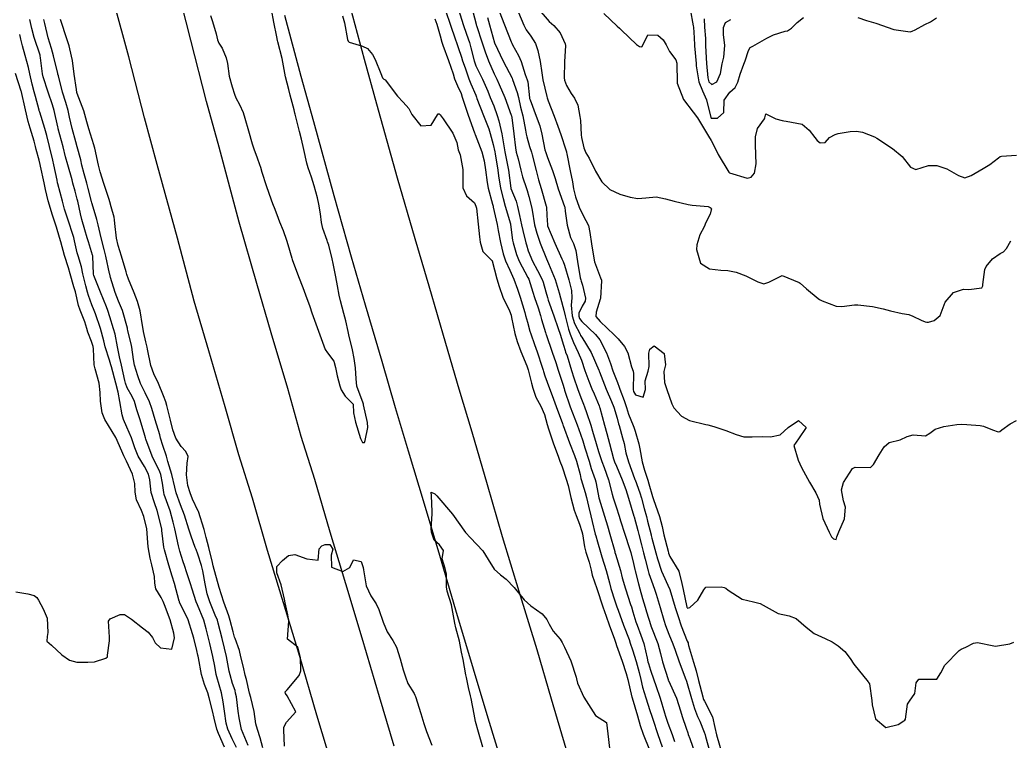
# Model space of a CAD drawing. Header units: metres. Extents: x 292545 to 299085, y 7450245 to 7463078.
# Drawn here: x 293987.8 to 294096.9, y 7462672.1 to 7462751.7 of the extents above; entities that cross this region are included whole.
import ezdxf

# ---------------------------------------------------------------- set-up
doc = ezdxf.new("R2010")
doc.units = ezdxf.units.M
for name, color, linetype in [('Curvas de Nivel 1m', 11, 'Continuous'), ('Curvas de Nivel 5m', 15, 'Continuous'), ('Vias Primárias', 230, 'Continuous')]:
    doc.layers.add(name, color=color, linetype=linetype)

msp = doc.modelspace()

# ---------------------------------------------------------------- linework, layer by layer
at = {"layer": 'Curvas de Nivel 1m', "flags": 128}
for points, elevation in [([(294008.77, 7462752.14), (294008.99, 7462751.47), (294009.41, 7462750.12), (294009.55, 7462749.46), (294009.69, 7462749.08), (294010.05, 7462748.52), (294010.51, 7462747.45), (294010.64, 7462746.84), (294010.85, 7462745.44), (294011.17, 7462744.27), (294011.43, 7462743.44), (294011.58, 7462743.03), (294011.98, 7462742.31), (294012.38, 7462741.43), (294012.57, 7462740.81), (294012.97, 7462739.42), (294013.37, 7462737.97), (294013.54, 7462737.41), (294013.91, 7462736.43), (294014.19, 7462735.69), (294014.29, 7462735.4), (294014.45, 7462734.84), (294014.9, 7462733.4), (294015.46, 7462731.79), (294015.6, 7462731.39), (294015.85, 7462730.78), (294016.25, 7462729.79), (294016.4, 7462729.38), (294016.77, 7462728.42), (294017.16, 7462727.37), (294017.3, 7462726.87), (294017.74, 7462725.36), (294017.78, 7462725.23), (294018.47, 7462723.35), (294018.95, 7462722.14), (294019.26, 7462721.34), (294019.72, 7462720.03), (294019.96, 7462719.34), (294020.08, 7462718.96), (294020.69, 7462717.33), (294021.28, 7462715.71), (294021.43, 7462715.32), (294021.66, 7462714.92), (294022.36, 7462714.02), (294022.55, 7462713.31), (294022.74, 7462712.41), (294023.04, 7462711.3), (294023.19, 7462710.87), (294023.6, 7462710.15), (294024.51, 7462709.28), (294024.52, 7462708.34), (294024.75, 7462707.28), (294025.32, 7462705.5), (294025.4, 7462705.27), (294025.54, 7462705.04), (294025.75, 7462705.06), (294025.82, 7462705.27), (294026.1, 7462706.72), (294026.06, 7462707.27), (294025.65, 7462709.22), (294025.63, 7462709.27), (294025.59, 7462709.4), (294024.92, 7462711.28), (294024.83, 7462712.06), (294024.75, 7462713.28), (294024.6, 7462714.33), (294024.42, 7462715.28), (294024.03, 7462716.93), (294023.96, 7462717.29), (294023.7, 7462718.48), (294023.48, 7462719.29), (294023.09, 7462720.67), (294022.96, 7462721.3), (294022.76, 7462722.33), (294022.58, 7462723.31), (294022.3, 7462724.78), (294022.18, 7462725.31), (294021.8, 7462726.8), (294021.68, 7462727.19), (294021.64, 7462727.31), (294021.16, 7462728.66), (294021.01, 7462729.32), (294020.89, 7462730.27), (294020.72, 7462731.33), (294020.57, 7462732.04), (294020.21, 7462733.33), (294019.89, 7462734.3), (294019.55, 7462735.34), (294019.41, 7462735.84), (294019.05, 7462737.35), (294018.81, 7462738.48), (294018.6, 7462739.35), (294018.09, 7462741.24), (294018.06, 7462741.36), (294017.98, 7462741.71), (294017.56, 7462743.36), (294017.41, 7462743.96), (294017.06, 7462745.37), (294016.84, 7462746.56), (294016.69, 7462747.37), (294016.21, 7462749.23), (294016.17, 7462749.38), (294016.07, 7462749.79), (294015.74, 7462751.39), (294015.49, 7462752.77)], 698), ([(294034.69, 7462752.58), (294035.19, 7462751.16), (294035.77, 7462749.45), (294035.87, 7462749.15), (294036.06, 7462748.6), (294036.42, 7462747.52), (294036.54, 7462747.14), (294036.83, 7462746.34), (294037.26, 7462745.13), (294037.46, 7462744.58), (294038, 7462743.33), (294038.08, 7462743.12), (294038.14, 7462742.97), (294038.87, 7462741.11), (294039.43, 7462739.63), (294039.6, 7462739.1), (294039.93, 7462737.89), (294040.1, 7462737.1), (294040.14, 7462736.87), (294040.43, 7462735.09), (294040.52, 7462734.46), (294040.74, 7462733.09), (294041.01, 7462731.94), (294041.24, 7462731.09), (294041.82, 7462729.16), (294041.84, 7462729.08), (294042.07, 7462727.34), (294042.13, 7462727.08), (294042.5, 7462725.78), (294042.79, 7462725.06), (294043.76, 7462723.25), (294043.85, 7462723.05), (294044.3, 7462721.61), (294044.48, 7462721.05), (294044.87, 7462719.89), (294045.13, 7462719.04), (294045.26, 7462718.6), (294045.68, 7462717.19), (294045.73, 7462717.03), (294045.76, 7462716.95), (294046.42, 7462715.02), (294046.81, 7462713.86), (294047.08, 7462713.02), (294047.62, 7462711.38), (294047.7, 7462711.1), (294047.73, 7462711.01), (294047.8, 7462710.82), (294048.42, 7462709), (294048.92, 7462707.65), (294049.17, 7462706.99), (294049.55, 7462705.97), (294049.81, 7462705.25), (294049.89, 7462704.98), (294050.04, 7462704.47), (294050.5, 7462702.98), (294050.73, 7462702.19), (294051.16, 7462700.97), (294051.23, 7462700.7), (294051.48, 7462699.37), (294051.56, 7462698.96), (294051.59, 7462698.84), (294052.18, 7462696.95), (294052.51, 7462695.87), (294052.78, 7462694.95), (294053.32, 7462693.03), (294053.34, 7462692.94), (294053.4, 7462692.74), (294053.94, 7462690.93), (294054.15, 7462690.15), (294054.5, 7462688.93), (294055.06, 7462687.19), (294055.15, 7462686.92), (294055.32, 7462686.39), (294055.66, 7462685.27), (294055.78, 7462684.91), (294056.21, 7462683.82), (294056.51, 7462682.9), (294056.89, 7462681.27), (294056.98, 7462680.89), (294057.04, 7462680.68), (294057.24, 7462679.96), (294057.61, 7462678.89), (294057.85, 7462678.26), (294058.34, 7462676.88), (294058.79, 7462675.27), (294058.91, 7462674.87), (294059.18, 7462674.12), (294059.64, 7462672.87), (294059.92, 7462672.1)], 696), ([(294037.53, 7462753.13), (294038.04, 7462751.16), (294038.05, 7462751.12), (294038.06, 7462751.1), (294038.08, 7462751.04), (294038.72, 7462749.11), (294039.04, 7462748.12), (294039.4, 7462747.11), (294040.02, 7462745.7), (294040.32, 7462745.1), (294040.59, 7462744.51), (294041.2, 7462743.09), (294041.92, 7462741.13), (294041.94, 7462741.08), (294041.97, 7462740.89), (294042.2, 7462739.08), (294042.38, 7462737.53), (294042.47, 7462737.07), (294042.67, 7462736.31), (294042.98, 7462735.06), (294043.17, 7462734.35), (294043.59, 7462733.05), (294043.66, 7462732.84), (294043.86, 7462732.17), (294044.16, 7462731.05), (294044.22, 7462730.67), (294044.49, 7462729.04), (294044.72, 7462728.13), (294045.09, 7462727.04), (294045.79, 7462725.29), (294045.9, 7462725.03), (294046.01, 7462724.79), (294046.77, 7462723.02), (294047.19, 7462721.57), (294047.33, 7462721.01), (294047.71, 7462719.65), (294047.85, 7462719.01), (294048.22, 7462717.53), (294048.4, 7462717), (294048.77, 7462716.09), (294049.29, 7462714.99), (294049.65, 7462714.12), (294050.04, 7462712.98), (294050.47, 7462711.82), (294050.81, 7462710.97), (294051.05, 7462710.41), (294051.59, 7462709.11), (294051.65, 7462708.96), (294051.68, 7462708.87), (294052.2, 7462706.95), (294052.44, 7462706.06), (294052.75, 7462704.95), (294053.19, 7462703.27), (294053.3, 7462702.94), (294053.51, 7462702.44), (294054.15, 7462700.93), (294054.55, 7462699.87), (294054.83, 7462698.93), (294055.42, 7462696.95), (294055.43, 7462696.92), (294055.44, 7462696.86), (294055.85, 7462695.34), (294055.97, 7462694.91), (294056.28, 7462693.77), (294056.5, 7462692.9), (294056.67, 7462692.18), (294056.99, 7462690.9), (294057.08, 7462690.6), (294057.36, 7462689.79), (294057.7, 7462688.89), (294057.9, 7462688.33), (294058.34, 7462686.88), (294058.73, 7462685.46), (294058.92, 7462684.87), (294059.29, 7462683.93), (294059.73, 7462682.87), (294059.98, 7462682.15), (294060.4, 7462680.86), (294061.16, 7462678.92), (294061.19, 7462678.85), (294061.23, 7462678.75), (294061.78, 7462676.84), (294062.09, 7462675.73), (294062.45, 7462674.83), (294062.68, 7462674.32), (294063.17, 7462673.13), (294063.27, 7462672.82), (294063.32, 7462672.66), (294063.82, 7462670.81)], 694), ([(294040.6, 7462752.6), (294041.17, 7462751.09), (294041.9, 7462749.24), (294041.97, 7462749.08), (294042.06, 7462748.89), (294042.71, 7462747.73), (294042.99, 7462747.07), (294043.45, 7462745.63), (294043.68, 7462745.05), (294043.75, 7462744.8), (294043.92, 7462743.05), (294043.94, 7462742.99), (294043.99, 7462742.81), (294044.66, 7462741.04), (294045.05, 7462739.95), (294045.3, 7462739.04), (294045.63, 7462737.33), (294045.71, 7462737.03), (294045.91, 7462736.46), (294046.47, 7462735.02), (294046.76, 7462734.15), (294047.1, 7462733.02), (294047.79, 7462731.08), (294047.81, 7462731.01), (294047.85, 7462730.55), (294048.07, 7462729.01), (294048.46, 7462727.65), (294048.77, 7462727), (294049.04, 7462726.23), (294049.21, 7462724.99), (294049.52, 7462723.22), (294049.58, 7462722.98), (294049.61, 7462722.84), (294049.75, 7462722.4), (294050.11, 7462720.98), (294050.06, 7462720.64), (294049.72, 7462720.1), (294049.37, 7462719.32), (294049.37, 7462718.98), (294049.45, 7462718.73), (294049.7, 7462718.38), (294051.21, 7462716.96), (294051.68, 7462716.38), (294052.4, 7462714.95), (294052.85, 7462713.75), (294053.12, 7462712.95), (294053.62, 7462711.65), (294053.82, 7462711.14), (294053.89, 7462710.94), (294054.36, 7462709.68), (294054.61, 7462708.92), (294054.84, 7462708.19), (294055.35, 7462706.91), (294055.41, 7462706.76), (294055.56, 7462706.29), (294055.96, 7462704.91), (294056.07, 7462704.37), (294056.35, 7462702.91), (294056.61, 7462702.01), (294056.96, 7462700.9), (294057.08, 7462700.48), (294057.47, 7462699.1), (294057.54, 7462698.89), (294057.59, 7462698.77), (294058.26, 7462696.88), (294058.53, 7462695.78), (294058.74, 7462694.88), (294059.19, 7462693.08), (294059.24, 7462692.87), (294059.39, 7462692.49), (294060.37, 7462690.86), (294060.72, 7462689.5), (294060.86, 7462688.85), (294061.27, 7462686.9), (294061.28, 7462686.85), (294061.32, 7462686.8), (294061.59, 7462686.85), (294062.49, 7462687.68), (294063.13, 7462688.82), (294063.36, 7462689.09), (294065.03, 7462689.13), (294065.36, 7462689.06), (294065.54, 7462688.99), (294065.82, 7462688.79), (294067.34, 7462687.78), (294068.61, 7462687.49), (294069.33, 7462687.32), (294070.32, 7462686.74), (294071.32, 7462686.2), (294072.54, 7462685.94), (294073.31, 7462685.64), (294074.41, 7462684.69), (294075.29, 7462683.99), (294076.51, 7462683.44), (294077.28, 7462683.09), (294077.92, 7462682.65), (294078.66, 7462682.03), (294079.26, 7462681.25), (294079.67, 7462680.63), (294081.23, 7462678.67), (294081.29, 7462678.61), (294081.38, 7462678.46), (294081.65, 7462676.61), (294081.67, 7462676.13), (294082.05, 7462674.6), (294083.17, 7462673.63), (294084.56, 7462673.95), (294085.18, 7462674.37), (294085.29, 7462674.45), (294085.34, 7462674.56), (294085.56, 7462676.2), (294085.78, 7462676.55), (294086.38, 7462677.38), (294086.52, 7462678.55), (294086.83, 7462678.95), (294087.24, 7462678.96), (294088.79, 7462678.97), (294089.24, 7462679.65), (294089.68, 7462680.51), (294091.27, 7462682.14), (294091.49, 7462682.27), (294092, 7462682.48), (294092.83, 7462682.92), (294093.28, 7462683.02), (294095.09, 7462682.63), (294095.28, 7462682.61), (294096.83, 7462682.87), (294097.28, 7462683.04)], 692), ([(294042.73, 7462752.44), (294043.29, 7462751.06), (294043.57, 7462750.55), (294044.07, 7462749.85), (294044.57, 7462749.04), (294044.85, 7462748.25), (294045.11, 7462747.04), (294045.27, 7462745.79), (294045.39, 7462745.04), (294045.84, 7462743.18), (294045.88, 7462743.03), (294045.99, 7462742.72), (294046.65, 7462741.02), (294047.06, 7462739.91), (294047.37, 7462739.02), (294047.93, 7462737.33), (294048, 7462737.09), (294048.02, 7462737.01), (294048.04, 7462736.89), (294048.42, 7462735), (294048.65, 7462733.77), (294048.78, 7462733), (294048.99, 7462732.12), (294049.4, 7462730.99), (294049.84, 7462730.08), (294050.42, 7462728.97), (294050.57, 7462728.21), (294050.77, 7462726.97), (294050.93, 7462725.82), (294051.08, 7462724.97), (294051.76, 7462723.22), (294051.85, 7462722.96), (294051.85, 7462722.86), (294051.76, 7462720.96), (294051.76, 7462720.94), (294051.73, 7462720.85), (294051.27, 7462719.41), (294051.24, 7462718.96), (294051.7, 7462718.4), (294053.25, 7462716.94), (294053.68, 7462716.49), (294054.38, 7462715.64), (294054.75, 7462714.92), (294055.18, 7462713.38), (294055.34, 7462712.91), (294055.39, 7462712.67), (294055.36, 7462710.91), (294055.39, 7462710.69), (294055.6, 7462710.3), (294056.45, 7462710.05), (294056.71, 7462710.9), (294056.68, 7462711.84), (294057, 7462712.9), (294057.1, 7462713.43), (294057.06, 7462714.9), (294057.2, 7462715.36), (294057.67, 7462715.7), (294058.76, 7462714.88), (294058.92, 7462713.6), (294058.74, 7462712.88), (294058.81, 7462711.68), (294059.07, 7462710.88), (294059.59, 7462709.32), (294059.82, 7462708.87), (294060.69, 7462707.97), (294061.57, 7462707.47), (294063.34, 7462707.05), (294063.56, 7462707.01), (294064.25, 7462706.81), (294065.56, 7462706.37), (294066.7, 7462705.93), (294067.55, 7462705.68), (294068.46, 7462705.67), (294069.55, 7462705.73), (294070.47, 7462705.66), (294071.55, 7462705.91), (294072.43, 7462706.72), (294073.57, 7462707.47), (294074.4, 7462706.69), (294073.55, 7462705.45), (294073.04, 7462704.71), (294073.52, 7462703.1), (294073.71, 7462702.7), (294073.89, 7462702.31), (294074.76, 7462700.69), (294075.48, 7462699.49), (294075.83, 7462698.68), (294075.87, 7462698.27), (294076.24, 7462696.67), (294076.94, 7462695.16), (294077.21, 7462694.66), (294077.42, 7462694.43), (294077.7, 7462694.37), (294077.8, 7462694.65), (294077.99, 7462695.21), (294078.62, 7462696.64), (294078.74, 7462697.93), (294078.53, 7462698.64), (294078.3, 7462699.83), (294078.54, 7462700.64), (294079.51, 7462702.17), (294079.81, 7462702.33), (294081.51, 7462702.29), (294081.84, 7462702.61), (294082.44, 7462703.68), (294083.01, 7462704.59), (294083.55, 7462705.05), (294084.77, 7462705.34), (294085.55, 7462705.73), (294086.2, 7462705.9), (294087.55, 7462705.8), (294088.02, 7462706.07), (294088.62, 7462706.52), (294089.57, 7462706.83), (294091.02, 7462707.04), (294091.57, 7462707.07), (294092.12, 7462707.03), (294093.57, 7462706.91), (294093.95, 7462706.85), (294094.92, 7462706.45), (294095.56, 7462706.22), (294095.75, 7462706.25), (294095.96, 7462706.44), (294096.88, 7462707.12), (294097.57, 7462707.47)], 691), ([(294052.1, 7462752.33), (294053.58, 7462750.94), (294053.86, 7462750.71), (294054.08, 7462750.51), (294055.73, 7462748.91), (294056.06, 7462748.69), (294056.3, 7462748.66), (294056.45, 7462748.91), (294056.97, 7462750), (294058.07, 7462749.94), (294058.65, 7462749.46), (294058.99, 7462748.88), (294059.35, 7462748.17), (294060.05, 7462747.25), (294060.16, 7462746.86), (294060.17, 7462746.73), (294060.19, 7462744.86), (294060.21, 7462744.66), (294060.88, 7462742.85), (294061.97, 7462741.47), (294062.44, 7462740.84), (294063.21, 7462739.57), (294063.65, 7462738.82), (294063.94, 7462738.36), (294064.46, 7462737.35), (294064.72, 7462736.81), (294065.89, 7462734.87), (294065.97, 7462734.79), (294067.89, 7462734.19), (294068.36, 7462734.29), (294068.73, 7462734.76), (294068.89, 7462735.78), (294068.85, 7462736.76), (294068.81, 7462737.89), (294068.82, 7462738.76), (294069.06, 7462739.65), (294069.8, 7462740.75), (294069.85, 7462740.86), (294069.97, 7462741.3), (294071.06, 7462740.73), (294071.78, 7462740.54), (294071.96, 7462740.5), (294072.22, 7462740.46), (294073.96, 7462740.13), (294074.75, 7462739.48), (294075.38, 7462738.68), (294075.61, 7462738.35), (294075.94, 7462738.1), (294076.49, 7462738.11), (294076.99, 7462738.66), (294077.59, 7462739.01), (294077.95, 7462739.1), (294079.27, 7462739.32), (294079.95, 7462739.37), (294080.61, 7462739.28), (294081.94, 7462738.74), (294082.18, 7462738.6), (294083.93, 7462737.45), (294084.97, 7462736.57), (294085.9, 7462735.42), (294086.49, 7462735.14), (294087.9, 7462735.58), (294088.82, 7462735.6), (294089.9, 7462735.21), (294091.18, 7462734.5), (294091.89, 7462734.22), (294092.57, 7462734.48), (294093.9, 7462735.26), (294094.66, 7462735.7), (294095.6, 7462736.44), (294095.77, 7462736.59), (294095.92, 7462736.62), (294097.59, 7462736.74)], 689), ([(294061.62, 7462752.84), (294061.95, 7462750.97), (294061.98, 7462750.84), (294062.07, 7462749.65), (294062.11, 7462748.84), (294062.12, 7462748.79), (294062.29, 7462746.84), (294062.3, 7462746.57), (294062.6, 7462744.83), (294063, 7462743.83), (294063.42, 7462742.83), (294063.91, 7462740.87), (294063.94, 7462740.82), (294063.96, 7462740.8), (294064.64, 7462740.81), (294065.34, 7462741.44), (294065.37, 7462742.8), (294066, 7462743.66), (294066.6, 7462744.19), (294066.87, 7462744.78), (294067.14, 7462745.67), (294067.55, 7462746.77), (294067.68, 7462747.13), (294068.06, 7462748.27), (294068.24, 7462748.58), (294068.52, 7462748.76), (294070.07, 7462749.62), (294070.82, 7462749.99), (294072.08, 7462750.38), (294072.35, 7462750.45), (294072.78, 7462750.71), (294073.43, 7462751.37), (294074.1, 7462751.91)], 688), ([(294011.65, 7462671.43), (294011.15, 7462672.4), (294010.68, 7462673.44), (294010.51, 7462674.11), (294010.34, 7462675.45), (294010.19, 7462676.46), (294009.99, 7462677.45), (294009.46, 7462679.23), (294009.4, 7462679.46), (294009.25, 7462680.39), (294009.05, 7462681.46), (294008.72, 7462682.91), (294008.57, 7462683.47), (294008.32, 7462684.5), (294008.03, 7462685.48), (294007.33, 7462687.16), (294007.19, 7462687.48), (294006.76, 7462688.9), (294006.58, 7462689.49), (294006.17, 7462690.7), (294005.9, 7462691.5), (294005.77, 7462691.89), (294005.4, 7462693.08), (294005.29, 7462693.51), (294005.26, 7462693.66), (294004.84, 7462695.52), (294004.67, 7462696.28), (294004.33, 7462697.52), (294003.69, 7462699.31), (294003.63, 7462699.53), (294003.48, 7462700.58), (294003.32, 7462701.53), (294003.2, 7462701.83), (294002.37, 7462703.54), (294001.66, 7462705.43), (294001.63, 7462705.55), (294001.55, 7462705.84), (294001.03, 7462707.56), (294000.68, 7462708.66), (294000.39, 7462709.57), (294000.14, 7462710.11), (293999.61, 7462711.08), (293999.41, 7462711.58), (293999.33, 7462711.87), (293998.96, 7462713.59), (293998.76, 7462714.48), (293998.54, 7462715.59), (293998.26, 7462717.01), (293998.11, 7462717.6), (293997.7, 7462718.9), (293997.46, 7462719.6), (293997.31, 7462720.01), (293996.65, 7462721.61), (293995.92, 7462723.45), (293995.88, 7462723.62), (293995.82, 7462725.59), (293995.81, 7462725.62), (293995.78, 7462725.71), (293995.34, 7462727.17), (293995.2, 7462727.63), (293994.94, 7462728.5), (293994.62, 7462729.64), (293994.45, 7462730.26), (293994.15, 7462731.65), (293994.09, 7462731.89), (293993.86, 7462732.77), (293993.63, 7462733.65), (293993.53, 7462734), (293993.05, 7462735.66), (293992.81, 7462736.56), (293992.53, 7462737.66), (293992, 7462739.63), (293991.99, 7462739.67), (293991.98, 7462739.69), (293991.95, 7462739.84), (293991.57, 7462741.67), (293991.39, 7462742.26), (293990.89, 7462743.68), (293990.36, 7462745.35), (293990.28, 7462745.69), (293990.04, 7462747.45), (293990.02, 7462747.66), (293990.01, 7462747.69), (293990, 7462747.74), (293989.35, 7462749.7), (293989.09, 7462750.69), (293988.86, 7462751.7)], 696), ([(294012.93, 7462671.64), (294012.19, 7462673.43), (294011.92, 7462674.69), (294011.84, 7462675.43), (294011.64, 7462677), (294011.55, 7462677.43), (294011.48, 7462677.7), (294011.22, 7462678.47), (294010.93, 7462679.44), (294010.84, 7462679.84), (294010.55, 7462681.45), (294010.34, 7462682.38), (294010.06, 7462683.45), (294009.64, 7462685.12), (294009.54, 7462685.46), (294009.31, 7462686.01), (294008.71, 7462687.47), (294008.43, 7462688.38), (294008.19, 7462689.47), (294007.93, 7462690.92), (294007.8, 7462691.48), (294007.4, 7462692.75), (294007.19, 7462693.27), (294007.1, 7462693.48), (294006.64, 7462694.72), (294006.38, 7462695.5), (294005.9, 7462697.05), (294005.74, 7462697.51), (294005.66, 7462697.71), (294005.46, 7462698.18), (294005, 7462699.51), (294004.85, 7462700.14), (294004.53, 7462701.52), (294004.09, 7462702.95), (294003.93, 7462703.53), (294003.54, 7462704.74), (294003.28, 7462705.53), (294003.18, 7462705.9), (294002.7, 7462707.54), (294002.33, 7462708.8), (294002.07, 7462709.55), (294001.6, 7462710.54), (294001.25, 7462711.2), (294001.08, 7462711.56), (294000.77, 7462712.42), (294000.42, 7462713.57), (294000.29, 7462714.21), (294000.1, 7462715.57), (294000.03, 7462715.94), (293999.68, 7462717.38), (293999.63, 7462717.58), (293999.62, 7462717.65), (293999.1, 7462719.59), (293998.66, 7462720.65), (293998.26, 7462721.59), (293997.76, 7462723.26), (293997.68, 7462723.6), (293997.66, 7462723.7), (293997.26, 7462725.61), (293997.08, 7462726.32), (293996.73, 7462727.61), (293996.4, 7462729.04), (293996.26, 7462729.62), (293995.85, 7462730.99), (293995.69, 7462731.46), (293995.66, 7462731.62), (293995.3, 7462733.06), (293995.15, 7462733.63), (293994.85, 7462734.68), (293994.61, 7462735.64), (293994.48, 7462736.21), (293994.09, 7462737.64), (293993.93, 7462738.18), (293993.54, 7462739.65), (293993.25, 7462740.93), (293993.09, 7462741.65), (293992.85, 7462742.52), (293992.49, 7462743.66), (293992.02, 7462745.47), (293991.97, 7462745.67), (293991.96, 7462745.73), (293991.49, 7462747.68), (293991.25, 7462748.48), (293990.91, 7462749.68), (293990.54, 7462751.23), (293990.42, 7462751.69)], 697), ([(294014.55, 7462671.4), (294014.26, 7462672.51), (294013.94, 7462673.41), (294013.79, 7462674.04), (294013.59, 7462675.41), (294013.21, 7462676.93), (294013.08, 7462677.41), (294012.74, 7462678.93), (294012.61, 7462679.42), (294012.4, 7462680.27), (294012.14, 7462681.43), (294011.96, 7462682.12), (294011.5, 7462683.44), (294011.44, 7462683.6), (294011.29, 7462684.18), (294010.96, 7462685.44), (294010.79, 7462685.96), (294010.25, 7462687.45), (294009.74, 7462689.07), (294009.62, 7462689.46), (294009.36, 7462690.38), (294009.09, 7462691.46), (294009, 7462691.84), (294008.6, 7462693.47), (294008.31, 7462694.57), (294008.07, 7462695.47), (294007.45, 7462697.43), (294007.43, 7462697.48), (294006.8, 7462698.82), (294006.53, 7462699.49), (294006.3, 7462700.32), (294006.12, 7462701.5), (294006.22, 7462702.79), (294006.32, 7462703.5), (294006.08, 7462704.05), (294005.53, 7462704.62), (294004.95, 7462705.52), (294004.62, 7462706.46), (294004.38, 7462707.52), (294003.97, 7462709.15), (294003.85, 7462709.53), (294003.6, 7462710.21), (294003.04, 7462711.54), (294002.55, 7462712.62), (294002.21, 7462713.54), (294001.85, 7462715.36), (294001.81, 7462715.55), (294001.67, 7462716.14), (294001.41, 7462717.29), (294001.36, 7462717.55), (294001.28, 7462717.96), (294001.02, 7462719.56), (294000.75, 7462720.59), (294000.36, 7462721.57), (293999.76, 7462723.06), (293999.58, 7462723.58), (293999.5, 7462723.85), (293998.97, 7462725.59), (293998.61, 7462726.78), (293998.44, 7462727.59), (293998.24, 7462729.18), (293998.2, 7462729.59), (293998.15, 7462729.91), (293997.85, 7462731.02), (293997.69, 7462731.6), (293997.62, 7462731.84), (293997.01, 7462733.61), (293996.62, 7462734.88), (293996.45, 7462735.61), (293996.03, 7462737.51), (293996, 7462737.62), (293995.93, 7462737.85), (293995.37, 7462739.63), (293995.17, 7462740.42), (293994.84, 7462741.63), (293994.1, 7462743.53), (293994.06, 7462743.64), (293994, 7462743.95), (293993.76, 7462745.64), (293993.57, 7462747.18), (293993.48, 7462747.65), (293993.19, 7462748.79), (293992.91, 7462749.66), (293992.31, 7462751.45), (293992.26, 7462751.67)], 698), ([(294023.31, 7462752.09), (294023.55, 7462751.3), (294023.89, 7462749.47), (294023.95, 7462749.29), (294024.06, 7462749.17), (294025.54, 7462748.75), (294026.06, 7462748.5), (294026.63, 7462747.84), (294026.92, 7462747.26), (294027.54, 7462745.72), (294027.73, 7462745.24), (294027.89, 7462745.12), (294028.01, 7462745.02), (294029.38, 7462743.23), (294029.99, 7462742.57), (294030.63, 7462741.86), (294030.98, 7462741.2), (294031.95, 7462739.96), (294033.1, 7462740.03), (294033.79, 7462741.17), (294033.85, 7462741.29), (294033.97, 7462741.28), (294034.07, 7462741.17), (294034.4, 7462740.74), (294035.48, 7462739.15), (294035.93, 7462738.11), (294036.08, 7462737.31), (294036.13, 7462737.15), (294036.3, 7462736.76), (294036.58, 7462735.14), (294036.57, 7462733.83), (294036.59, 7462733.14), (294036.98, 7462732.25), (294037.86, 7462731.47), (294038.03, 7462731.12), (294038.08, 7462730.89), (294038.28, 7462729.12), (294038.43, 7462727.74), (294038.49, 7462727.12), (294038.79, 7462726.11), (294039.78, 7462725.13), (294039.8, 7462725.1), (294039.8, 7462725.08), (294040.33, 7462723.09), (294040.59, 7462722.25), (294041, 7462721.09), (294041.71, 7462719.56), (294041.89, 7462719.08), (294041.95, 7462718.83), (294042.31, 7462717.07), (294042.56, 7462716.19), (294042.96, 7462715.07), (294043.64, 7462713.5), (294043.79, 7462713.06), (294044.15, 7462711.58), (294044.28, 7462711.05), (294044.61, 7462710.05), (294045.18, 7462709.04), (294045.58, 7462708.15), (294045.89, 7462707.03), (294046.02, 7462706.56), (294046.53, 7462705.02), (294047.11, 7462703.42), (294047.26, 7462703.01), (294047.51, 7462702.38), (294047.98, 7462701.01), (294048.17, 7462700.32), (294048.48, 7462699), (294048.86, 7462697.58), (294049.07, 7462696.99), (294049.43, 7462696.06), (294049.69, 7462695.25), (294049.75, 7462694.99), (294049.98, 7462693.56), (294050.14, 7462692.98), (294050.49, 7462691.87), (294050.71, 7462690.97), (294050.83, 7462690.44), (294051.35, 7462688.96), (294052.02, 7462686.95), (294052.38, 7462685.89), (294052.69, 7462684.95), (294053.29, 7462683.37), (294053.44, 7462682.94), (294053.53, 7462682.68), (294054.13, 7462680.93), (294054.56, 7462679.6), (294054.75, 7462678.92), (294055.21, 7462676.99), (294055.23, 7462676.93), (294055.24, 7462676.89), (294055.83, 7462674.91), (294056.13, 7462673.86), (294056.46, 7462672.9), (294057.14, 7462671.18)], 698), ([(294033.51, 7462751.76), (294033.7, 7462751.17), (294034.07, 7462749.9), (294034.28, 7462749.17), (294034.38, 7462748.85), (294035.01, 7462747.16), (294035.5, 7462745.68), (294035.68, 7462745.15), (294036.01, 7462744.38), (294036.38, 7462743.52), (294036.51, 7462743.14), (294036.86, 7462742.01), (294037.18, 7462741.13), (294037.88, 7462739.18), (294037.9, 7462739.12), (294037.91, 7462739.09), (294037.94, 7462739.02), (294038.66, 7462737.11), (294038.93, 7462736.09), (294039.09, 7462735.11), (294039.28, 7462733.7), (294039.39, 7462733.1), (294039.86, 7462731.34), (294039.92, 7462731.1), (294039.94, 7462731.01), (294040.38, 7462729.09), (294040.49, 7462728.41), (294040.72, 7462727.09), (294041.04, 7462725.84), (294041.3, 7462725.08), (294041.77, 7462724.04), (294042.21, 7462723.07), (294042.62, 7462721.95), (294042.9, 7462721.07), (294043.4, 7462719.37), (294043.49, 7462719.06), (294043.7, 7462718.32), (294043.97, 7462717.34), (294044.06, 7462717.05), (294044.49, 7462715.87), (294044.78, 7462715.04), (294045.32, 7462713.35), (294045.42, 7462713.03), (294045.47, 7462712.87), (294045.63, 7462712.42), (294046.12, 7462711.02), (294046.41, 7462710.22), (294046.87, 7462709.02), (294047.56, 7462707.13), (294047.61, 7462707.01), (294047.64, 7462706.93), (294048.34, 7462705), (294048.9, 7462703.62), (294049.12, 7462702.99), (294049.5, 7462701.51), (294049.59, 7462701.08), (294049.61, 7462700.99), (294050.05, 7462699.55), (294050.19, 7462698.98), (294050.42, 7462698.02), (294050.67, 7462696.97), (294050.83, 7462696.36), (294051.17, 7462694.96), (294051.22, 7462694.76), (294051.41, 7462694.09), (294051.75, 7462692.96), (294051.91, 7462692.44), (294052.37, 7462690.95), (294052.74, 7462689.57), (294052.9, 7462688.94), (294053.33, 7462687.6), (294053.56, 7462686.94), (294053.69, 7462686.57), (294054.29, 7462684.93), (294054.89, 7462683.32), (294055.03, 7462682.92), (294055.27, 7462682.21), (294055.67, 7462680.91), (294056.01, 7462679.68), (294056.2, 7462678.91), (294056.39, 7462678.07), (294056.73, 7462676.9), (294057.19, 7462675.5), (294057.39, 7462674.89), (294057.51, 7462674.56), (294058.08, 7462672.88), (294058.53, 7462671.49)], 697), ([(294039.3, 7462751.9), (294039.52, 7462751.11), (294040.06, 7462749.1), (294041.04, 7462747.09), (294042.01, 7462745.2), (294042.07, 7462745.08), (294042.57, 7462743.65), (294042.71, 7462743.07), (294042.95, 7462742.03), (294043.18, 7462741.06), (294043.5, 7462739.5), (294043.57, 7462739.06), (294043.63, 7462738.74), (294043.93, 7462737.69), (294044.13, 7462737.05), (294044.22, 7462736.75), (294044.65, 7462735.04), (294044.92, 7462734), (294045.21, 7462733.04), (294045.78, 7462731.1), (294045.8, 7462731.03), (294045.84, 7462730.08), (294045.9, 7462729.03), (294045.92, 7462728.93), (294046.72, 7462727.02), (294047.49, 7462725.31), (294047.63, 7462725.01), (294047.78, 7462724.62), (294048.26, 7462723), (294048.54, 7462721.8), (294048.59, 7462721), (294048.53, 7462720.19), (294048.62, 7462719), (294048.87, 7462718.17), (294049.5, 7462716.98), (294049.56, 7462716.86), (294049.68, 7462716.67), (294050.71, 7462714.97), (294051.56, 7462713.04), (294051.59, 7462712.96), (294051.6, 7462712.93), (294051.63, 7462712.85), (294052.39, 7462710.95), (294052.96, 7462709.58), (294053.21, 7462708.94), (294053.57, 7462707.73), (294053.75, 7462707.12), (294053.8, 7462706.94), (294054.18, 7462705.56), (294054.34, 7462704.93), (294054.55, 7462703.9), (294054.82, 7462702.93), (294055.49, 7462701.1), (294055.55, 7462700.97), (294055.56, 7462700.92), (294056.07, 7462699.5), (294056.25, 7462698.91), (294056.57, 7462697.79), (294056.8, 7462696.9), (294056.93, 7462696.39), (294057.32, 7462694.89), (294057.34, 7462694.81), (294057.42, 7462694.52), (294057.86, 7462692.89), (294058.03, 7462692.24), (294058.48, 7462690.88), (294059.35, 7462688.93), (294059.38, 7462688.87), (294059.39, 7462688.83), (294059.98, 7462686.86), (294060.29, 7462685.88), (294060.62, 7462684.86), (294061.29, 7462683.17), (294061.39, 7462682.96), (294061.42, 7462682.85), (294061.45, 7462682.68), (294062.01, 7462680.84), (294062.28, 7462679.87), (294062.53, 7462678.83), (294063.03, 7462677), (294063.07, 7462676.82), (294063.11, 7462676.73), (294063.2, 7462676.54), (294064.1, 7462674.81), (294064.35, 7462673.63), (294064.52, 7462672.81), (294065.13, 7462670.8)], 693), ([(294063.16, 7462751.77), (294063.22, 7462750.83), (294063.3, 7462749.6), (294063.33, 7462748.83), (294063.4, 7462747.47), (294063.44, 7462746.83), (294063.57, 7462745.27), (294063.68, 7462744.82), (294064.01, 7462744.51), (294064.55, 7462744.81), (294064.96, 7462745.74), (294065.17, 7462746.8), (294065.32, 7462747.52), (294065.46, 7462748.8), (294065.31, 7462750.04), (294065.29, 7462750.8), (294065.52, 7462751.37), (294066.1, 7462751.67)], 687), ([(294080.1, 7462751.89), (294081.06, 7462751.58), (294082.09, 7462751.27), (294084.08, 7462750.58), (294085.86, 7462750.33), (294086.08, 7462750.39), (294086.41, 7462750.55), (294087.47, 7462751.15), (294088.09, 7462751.43), (294088.76, 7462751.86)], 688), ([(293987.34, 7462688.58), (293988.67, 7462688.37), (293989.34, 7462688.18), (293989.63, 7462687.98), (293989.83, 7462687.69), (293990.34, 7462686.7), (293990.77, 7462685.68), (293990.87, 7462684.1), (293990.77, 7462683.68), (293990.75, 7462683.15), (293991.27, 7462682.72), (293992.41, 7462681.66), (293993.25, 7462681.04), (293994.05, 7462680.85), (293995.25, 7462680.83), (293996, 7462680.87), (293997.26, 7462681.27), (293997.42, 7462681.44), (293997.45, 7462681.6), (293997.67, 7462683.2), (293997.65, 7462683.6), (293997.54, 7462685.35), (293997.72, 7462685.6), (293998.81, 7462686.08), (293999.31, 7462686.11), (294000.08, 7462685.57), (294001.29, 7462684.63), (294001.9, 7462684.16), (294002.38, 7462683.54), (294002.7, 7462682.96), (294003.27, 7462682.4), (294004.53, 7462682.26), (294004.82, 7462683.51), (294004.75, 7462684.05), (294004.33, 7462685.52), (294003.7, 7462687.15), (294003.56, 7462687.53), (294003.34, 7462687.97), (294002.74, 7462688.93), (294002.66, 7462689.54), (294002.62, 7462690.28), (294002.33, 7462691.55), (294002.14, 7462692.3), (294001.93, 7462693.55), (294001.89, 7462694.04), (294001.75, 7462695.55), (294001.44, 7462696.9), (294001.17, 7462697.55), (294000.63, 7462698.73), (294000.48, 7462699.56), (294000.44, 7462700.52), (294000.2, 7462701.57), (293999.51, 7462703), (293999.23, 7462703.58), (293999.02, 7462704.1), (293998.36, 7462705.59), (293997.56, 7462706.93), (293997.14, 7462707.6), (293996.85, 7462708.33), (293996.66, 7462709.61), (293996.63, 7462710.58), (293996.53, 7462711.61), (293996.06, 7462713.19), (293995.97, 7462713.62), (293995.89, 7462715.39), (293995.86, 7462715.62), (293995.67, 7462716.2), (293995.26, 7462717.21), (293995.15, 7462717.63), (293994.95, 7462718.37), (293994.43, 7462719.64), (293994.25, 7462720.17), (293993.89, 7462721.65), (293993.74, 7462722.22), (293993.32, 7462723.65), (293993.12, 7462724.3), (293992.71, 7462725.66), (293992.28, 7462727.19), (293992.15, 7462727.67), (293991.82, 7462728.79), (293991.53, 7462729.67), (293991.38, 7462730.13), (293990.9, 7462731.68), (293990.6, 7462732.95), (293990.45, 7462733.68), (293990.06, 7462735.53), (293990.02, 7462735.69), (293989.91, 7462736.17), (293989.58, 7462737.36), (293989.51, 7462737.7), (293989.37, 7462738.26), (293988.9, 7462739.71), (293988.69, 7462740.44), (293988.4, 7462741.71), (293988.33, 7462742.06), (293987.99, 7462743.51), (293987.94, 7462743.72), (293987.91, 7462743.8), (293987.31, 7462745.73)], 694), ([(294038.8, 7462671.46), (294038.3, 7462673.12), (294037.99, 7462674.31), (294037.82, 7462675.12), (294037.5, 7462676.84), (294037.43, 7462677.13), (294037.22, 7462678.06), (294036.98, 7462679.13), (294036.92, 7462679.45), (294036.6, 7462681.14), (294036.45, 7462681.95), (294036.21, 7462683.14), (294035.82, 7462684.62), (294035.7, 7462685.15), (294035.33, 7462687.15), (294034.85, 7462688.66), (294034.78, 7462689.16), (294034.78, 7462690.57), (294034.65, 7462691.16), (294034.31, 7462692.24), (294034.44, 7462693.16), (294034, 7462693.76), (294033.41, 7462694.3), (294033.12, 7462695.18), (294033.09, 7462695.52), (294033.19, 7462697.18), (294033.2, 7462697.43), (294033.13, 7462699.18), (294033.1, 7462699.56), (294033.48, 7462699.4), (294033.6, 7462699.3), (294033.73, 7462699.18), (294035.44, 7462697.15), (294036.89, 7462695.14), (294037.42, 7462694.54), (294038.77, 7462693.12), (294039.39, 7462692.16), (294040.03, 7462691.1), (294040.73, 7462690.46), (294041.36, 7462689.98), (294042.25, 7462689.07), (294043.33, 7462687.71), (294044.08, 7462687.05), (294045.31, 7462686.18), (294045.82, 7462685.55), (294046.09, 7462685.03), (294046.53, 7462684.26), (294047.29, 7462683.37), (294047.52, 7462683.01), (294047.8, 7462682.48), (294048.48, 7462681), (294049.05, 7462679.18), (294049.1, 7462678.99), (294049.23, 7462678.54), (294049.91, 7462676.98), (294051.18, 7462674.97), (294052.42, 7462674.2), (294052.55, 7462672.95), (294052.74, 7462671.34)], 699), ([(294016.93, 7462671.58), (294016.85, 7462673.37), (294016.87, 7462673.67), (294017.17, 7462674.23), (294018.18, 7462675.35), (294017.21, 7462677.12), (294017.05, 7462677.37), (294017.02, 7462677.57), (294017.22, 7462677.79), (294018.56, 7462679.35), (294018.72, 7462679.87), (294018.68, 7462681.35), (294018.42, 7462682.5), (294017.28, 7462683.37), (294017.4, 7462685.37), (294017.31, 7462686.07), (294017.01, 7462687.37), (294016.93, 7462687.78), (294016.56, 7462689.38), (294016.07, 7462690.68), (294016.08, 7462691.38), (294016.71, 7462692.05), (294017.39, 7462692.59), (294018.06, 7462692.69), (294019.39, 7462692.24), (294020.63, 7462692.08), (294020.75, 7462693.33), (294021.06, 7462693.67), (294021.41, 7462693.81), (294021.91, 7462693.81), (294022.24, 7462693.31), (294022.06, 7462692.65), (294022.11, 7462691.31), (294023.37, 7462690.85), (294024.12, 7462691.29), (294024.54, 7462692.13), (294025.38, 7462691.95), (294025.6, 7462691.27), (294025.64, 7462691), (294025.94, 7462689.26), (294026.46, 7462688.14), (294027.04, 7462687.25), (294027.32, 7462686.63), (294027.79, 7462685.24), (294028.25, 7462684.19), (294028.88, 7462683.23), (294029.27, 7462682.5), (294029.68, 7462681.22), (294030.02, 7462680), (294030.25, 7462679.21), (294030.51, 7462678.5), (294031.21, 7462677.38), (294031.3, 7462677.2), (294031.35, 7462677.06), (294031.94, 7462675.19), (294032.3, 7462674.06), (294032.58, 7462673.19), (294033.15, 7462671.68)], 699)]:
    msp.add_lwpolyline(points, dxfattribs=dict(at, elevation=elevation))
at = {"layer": 'Curvas de Nivel 5m', "flags": 128}
for points, elevation in [([(294036.11, 7462752.77), (294036.61, 7462751.14), (294036.98, 7462750.05), (294037.31, 7462749.13), (294037.48, 7462748.55), (294037.83, 7462747.12), (294038.03, 7462746.58), (294038.73, 7462745.11), (294039.32, 7462743.78), (294039.6, 7462743.1), (294039.98, 7462742.16), (294040.36, 7462741.1), (294040.53, 7462740.53), (294040.87, 7462739.09), (294041.06, 7462737.96), (294041.2, 7462737.09), (294041.53, 7462735.45), (294041.6, 7462735.08), (294041.86, 7462733.09), (294041.87, 7462733.05), (294042.44, 7462731.65), (294042.61, 7462731.07), (294042.83, 7462730.08), (294043.06, 7462729.06), (294043.2, 7462728.44), (294043.51, 7462727.05), (294043.58, 7462726.83), (294043.79, 7462726.2), (294044.27, 7462725.05), (294044.8, 7462724.01), (294045.32, 7462723.03), (294045.44, 7462722.73), (294045.74, 7462721.67), (294045.92, 7462721.03), (294046, 7462720.75), (294046.6, 7462719.02), (294047.09, 7462717.62), (294047.29, 7462717.01), (294047.67, 7462715.77), (294047.85, 7462715.19), (294047.91, 7462715.01), (294048.07, 7462714.6), (294048.57, 7462713), (294048.82, 7462712.19), (294049.23, 7462710.99), (294049.6, 7462710), (294049.89, 7462709.28), (294050, 7462708.98), (294050.2, 7462708.36), (294050.67, 7462706.97), (294050.88, 7462706.3), (294051.27, 7462704.96), (294051.53, 7462704.07), (294051.9, 7462702.96), (294052.15, 7462702.31), (294052.64, 7462700.95), (294053.05, 7462699.37), (294053.16, 7462698.94), (294053.46, 7462697.97), (294053.8, 7462696.94), (294053.97, 7462696.4), (294054.44, 7462694.93), (294054.96, 7462693.37), (294055.09, 7462692.92), (294055.39, 7462691.73), (294055.53, 7462691.07), (294055.56, 7462690.92), (294055.92, 7462689.47), (294056.07, 7462688.91), (294056.39, 7462687.85), (294056.67, 7462686.9), (294056.82, 7462686.4), (294057.29, 7462684.89), (294057.3, 7462684.86), (294058.06, 7462682.88), (294058.35, 7462681.79), (294058.57, 7462680.88), (294059.19, 7462678.92), (294059.2, 7462678.87), (294059.23, 7462678.81), (294060.13, 7462676.86), (294060.58, 7462675.47), (294060.75, 7462674.85), (294061.17, 7462673.57), (294061.36, 7462673.04), (294061.42, 7462672.85), (294061.59, 7462672.41), (294062.15, 7462670.83)], 695), ([(294044.74, 7462753.04), (294046.09, 7462751.48), (294046.59, 7462751.02), (294047.3, 7462750.23), (294047.86, 7462749), (294047.89, 7462748.83), (294047.8, 7462747), (294047.76, 7462745.27), (294047.79, 7462745.01), (294048.01, 7462744.39), (294048.52, 7462743.53), (294048.89, 7462743), (294049.24, 7462742.24), (294049.49, 7462740.99), (294049.53, 7462740.56), (294049.61, 7462738.98), (294049.65, 7462738.69), (294049.93, 7462737.54), (294050.15, 7462736.98), (294050.49, 7462736.4), (294051.21, 7462734.97), (294051.88, 7462733.79), (294052.76, 7462732.95), (294053.87, 7462732.43), (294055.02, 7462732.08), (294055.86, 7462731.96), (294056.74, 7462732.02), (294057.87, 7462732.14), (294058.91, 7462731.92), (294059.86, 7462731.64), (294061.42, 7462731.28), (294061.86, 7462731.21), (294063.62, 7462731.06), (294063.85, 7462730.97), (294063.93, 7462730.9), (294063.97, 7462730.82), (294063.96, 7462730.71), (294063.84, 7462730.24), (294063.34, 7462729.31), (294063.18, 7462728.83), (294062.71, 7462727.93), (294062.35, 7462726.83), (294062.31, 7462726.32), (294062.75, 7462724.83), (294063.77, 7462724.19), (294065.01, 7462724.04), (294065.77, 7462724.03), (294066.71, 7462723.84), (294067.76, 7462723.44), (294069.09, 7462722.76), (294069.75, 7462722.53), (294070.3, 7462722.74), (294071.76, 7462723.46), (294073.65, 7462722.7), (294073.75, 7462722.62), (294074.45, 7462721.99), (294075.74, 7462720.91), (294075.87, 7462720.81), (294076.17, 7462720.67), (294077.72, 7462720.09), (294078.32, 7462720.05), (294079.73, 7462720.23), (294080.11, 7462720.24), (294081.72, 7462720.05), (294082.9, 7462719.78), (294083.71, 7462719.56), (294084.99, 7462719.28), (294085.71, 7462719.18), (294086.15, 7462718.99), (294087.07, 7462718.54), (294087.53, 7462718.36), (294087.7, 7462718.32), (294087.9, 7462718.33), (294088.5, 7462718.52), (294089.18, 7462719.04), (294089.72, 7462720.51), (294090.65, 7462721.59), (294091.74, 7462721.94), (294092.32, 7462721.91), (294093.75, 7462722.11), (294093.87, 7462722.34), (294093.89, 7462722.46), (294094.11, 7462724.12), (294094.23, 7462724.46), (294094.94, 7462725.3), (294095.79, 7462725.87), (294096.15, 7462726.08), (294096.48, 7462726.43), (294096.95, 7462727.29)], 690), ([(294010.34, 7462671.45), (294009.66, 7462672.96), (294009.47, 7462673.46), (294009.18, 7462674.66), (294009, 7462675.46), (294008.65, 7462676.91), (294008.48, 7462677.47), (294008.13, 7462678.38), (294007.77, 7462679.48), (294007.44, 7462681.31), (294007.41, 7462681.49), (294007.38, 7462681.61), (294007.27, 7462682.11), (294006.93, 7462683.49), (294006.81, 7462683.97), (294006.32, 7462685.5), (294005.38, 7462687.46), (294005.35, 7462687.51), (294005.33, 7462687.56), (294004.8, 7462689.52), (294004.57, 7462690.32), (294004.2, 7462691.52), (294003.7, 7462693.23), (294003.64, 7462693.53), (294003.42, 7462695.37), (294003.41, 7462695.51), (294003.41, 7462695.53), (294003.4, 7462695.55), (294002.91, 7462697.54), (294002.61, 7462698.39), (294002.25, 7462699.54), (294002.09, 7462700.94), (294001.95, 7462701.55), (294001.51, 7462702.4), (294000.82, 7462703.56), (294000.44, 7462704.47), (294000.06, 7462705.57), (293999.56, 7462706.75), (293999.2, 7462707.58), (293999.05, 7462708.11), (293998.79, 7462709.59), (293998.61, 7462710.59), (293998.35, 7462711.59), (293997.86, 7462713.38), (293997.8, 7462713.6), (293997.65, 7462714.12), (293997.18, 7462715.6), (293997.01, 7462716.27), (293996.66, 7462717.61), (293996.1, 7462719.23), (293995.95, 7462719.62), (293995.72, 7462720.23), (293995.35, 7462721.25), (293995.24, 7462721.63), (293995.06, 7462722.31), (293994.73, 7462723.64), (293994.55, 7462724.42), (293994.19, 7462725.64), (293994.09, 7462725.95), (293993.8, 7462727.3), (293993.72, 7462727.65), (293993.69, 7462727.77), (293993.07, 7462729.66), (293992.71, 7462730.79), (293992.47, 7462731.66), (293991.97, 7462733.57), (293991.94, 7462733.67), (293991.88, 7462733.96), (293991.52, 7462735.67), (293991.42, 7462736.17), (293991.05, 7462737.68), (293990.74, 7462738.89), (293990.51, 7462739.68), (293989.97, 7462741.45), (293989.91, 7462741.63), (293989.9, 7462741.69), (293989.49, 7462743.2), (293989.36, 7462743.7), (293989.14, 7462744.57), (293988.87, 7462745.71), (293988.71, 7462746.39), (293988.35, 7462747.71), (293988.05, 7462748.79), (293987.88, 7462749.53), (293987.84, 7462749.71), (293987.77, 7462750.02)], 695)]:
    msp.add_lwpolyline(points, dxfattribs=dict(at, elevation=elevation))
at = {"layer": 'Vias Primárias', "elevation": 700.19}
for points in [[(294029, 7462671.56), (294027.39, 7462677), (294025.5, 7462683.49), (294023.69, 7462689.46), (294021.95, 7462695.17), (294020.27, 7462700.97), (294018.78, 7462705.73), (294017.29, 7462710.99), (294015.48, 7462717.16), (294013.9, 7462722.57), (294011.95, 7462729.33), (294009.73, 7462737.6), (294008.34, 7462742.63), (294006.62, 7462749.4), (294005.1, 7462755.36)], [(294022.13, 7462669.51), (294020.51, 7462674.98), (294018.62, 7462681.45), (294016.82, 7462687.38), (294015.07, 7462693.13), (294013.4, 7462698.91), (294011.91, 7462703.68), (294010.4, 7462709), (294008.6, 7462715.14), (294006.99, 7462720.65), (294005.15, 7462727.56), (294002.91, 7462735.7), (294001.52, 7462740.83), (293999.77, 7462747.56), (293998.18, 7462753.47)], [(294047.98, 7462671.28), (294046.35, 7462676.76), (294044.77, 7462682.19), (294042.78, 7462688.62), (294040.95, 7462694.66), (294039.3, 7462700.37), (294037.6, 7462706.18), (294036.17, 7462710.95), (294034.69, 7462715.98), (294032.87, 7462722.29), (294031.34, 7462727.52), (294029.37, 7462734.18), (294027.11, 7462742.34), (294025.74, 7462747.28), (294023.96, 7462753.99)], [(294041.05, 7462669.15), (294039.37, 7462674.65), (294037.75, 7462680.06), (294035.82, 7462686.56), (294034.04, 7462692.6), (294032.34, 7462698.26), (294030.6, 7462704.08), (294029.17, 7462708.87), (294027.68, 7462713.98), (294025.87, 7462720.2), (294024.32, 7462725.49), (294022.42, 7462732.24), (294020.15, 7462740.41), (294018.78, 7462745.39), (294016.98, 7462752.14)]]:
    msp.add_lwpolyline(points, dxfattribs=at)

doc.saveas('drawing.dxf')
